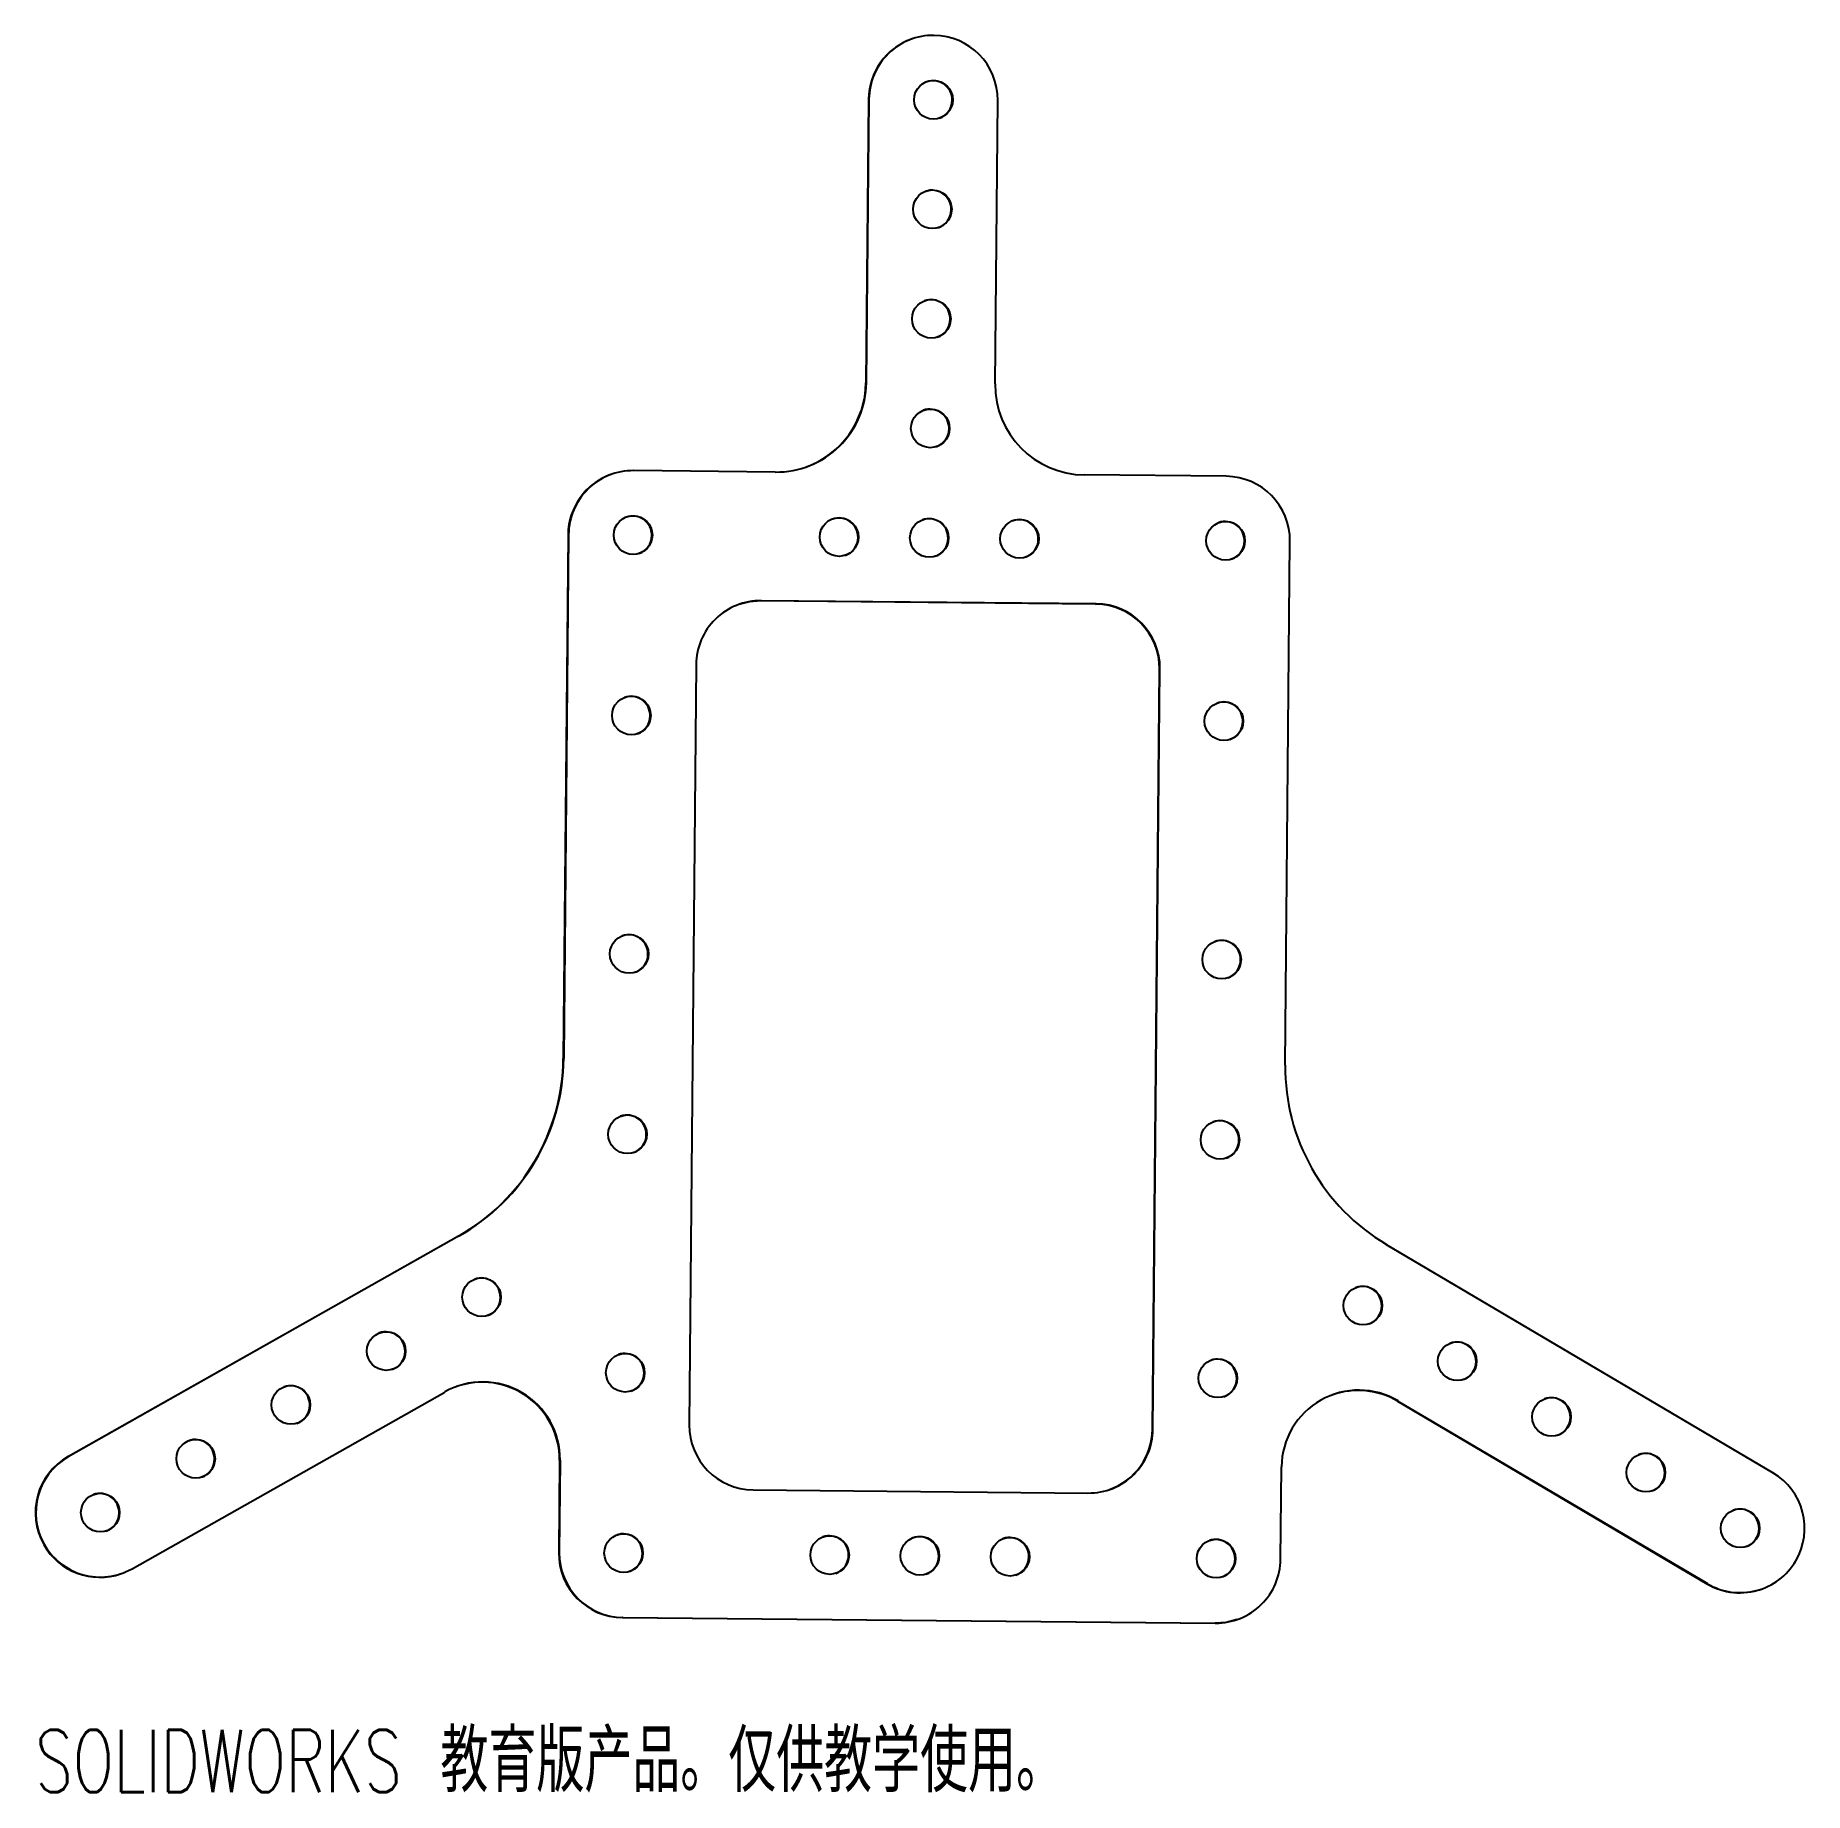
# Model space of a CAD drawing. Header units: millimetres. Extents: x -69 to 68, y -58 to 79.
import ezdxf

# ---------------------------------------------------------------- set-up
doc = ezdxf.new("R2010")
doc.units = ezdxf.units.MM
doc.styles.add('SLDTEXTSTYLE0', font='TXT', dxfattribs={"width": 0.7, "bigfont": 'bigfont'})

msp = doc.modelspace()

# ---------------------------------------------------------------- linework, layer by layer
at = {"color": 7, "linetype": 'Continuous', "lineweight": 25}
for p, q in [((-0.94, 78.22), (-0.98, 78.21)), ((-4.32, 73.54), (-4.52, 51.54)), ((-4.28, 73.55), (-4.49, 51.56)), ((-4.28, 73.55), (-4.32, 73.54)), ((5.51, 51.46), (5.71, 73.46)), ((-4.52, 51.54), (-4.49, 51.56)), ((-24.25, 44.44), (-24.29, 44.43)), ((-11.55, 44.62), (-22.54, 44.73)), ((23.44, 44.29), (12.44, 44.4)), ((-27.63, 39.76), (-28, -0.89)), ((-27.59, 39.77), (-27.96, -0.88)), ((-27.59, 39.77), (-27.63, 39.76)), ((28.02, -1.41), (28.39, 39.24)), ((-12.64, 34.63), (-12.68, 34.62)), ((13.31, 34.37), (-12.68, 34.62)), ((13.35, 34.39), (-12.64, 34.63)), ((13.31, 34.37), (13.35, 34.39)), ((-17.68, 29.68), (-18.23, -29.31)), ((17.72, -29.67), (18.27, 29.33)), ((17.76, -29.65), (18.3, 29.34)), ((18.3, 29.34), (18.27, 29.33)), ((-28, -0.89), (-27.96, -0.88)), ((-36.13, -14.67), (-66.43, -31.79)), ((-36.09, -14.66), (-66.39, -31.78)), ((-36.09, -14.66), (-36.13, -14.67)), ((65.87, -33.03), (35.89, -15.34)), ((-61.47, -40.48), (-37.2, -26.77)), ((36.77, -27.47), (36.74, -27.48)), ((36.74, -27.48), (60.75, -41.66)), ((36.77, -27.47), (60.79, -41.64)), ((17.72, -29.67), (17.76, -29.65)), ((-66.43, -31.79), (-66.39, -31.78)), ((-28.29, -32.06), (-28.36, -39.23)), ((-28.25, -32.05), (-28.32, -39.22)), ((-28.25, -32.05), (-28.29, -32.06)), ((27.66, -39.75), (27.73, -32.58)), ((-13.28, -34.36), (12.71, -34.61)), ((-68.28, -38.59), (-68.32, -38.6)), ((-28.36, -39.23), (-28.32, -39.22)), ((-62.31, -40.86), (-62.27, -40.85)), ((60.75, -41.66), (60.79, -41.64)), ((64.95, -42.07), (64.99, -42.05)), ((-23.37, -44.27), (-23.4, -44.28)), ((-23.4, -44.28), (22.58, -44.71)), ((-23.37, -44.27), (22.62, -44.7)), ((22.58, -44.71), (22.62, -44.7)), ((24.29, -44.43), (24.33, -44.42))]:
    msp.add_line(p, q, dxfattribs=at)
at = {"color": 7, "linetype": 'Continuous', "lineweight": 25, "flags": 128}
for points in [[(-12.68, 34.62), (-13.55, 34.55), (-14.38, 34.34)], [(24.29, -44.43), (23.45, -44.65), (22.58, -44.71)]]:
    msp.add_lwpolyline(points, dxfattribs=at)
at = {"color": 7, "linetype": 'Continuous', "lineweight": 25}
for centre in [(0.72, 73.51), (0.64, 65.01), (0.56, 56.51), (0.48, 48.01), (-22.59, 39.73), (-6.6, 39.58), (0.4, 39.51), (7.4, 39.44), (23.39, 39.29), (-22.72, 25.73), (23.26, 25.29), (-22.89, 7.23), (23.09, 6.79), (-23.02, -6.77), (22.96, -7.2), (-34.34, -19.41), (34.05, -20.06), (-41.74, -23.59), (41.37, -24.38), (-23.19, -25.27), (22.79, -25.7), (-49.14, -27.77), (48.69, -28.7), (-56.53, -31.95), (56.01, -33.02), (-63.93, -36.13), (63.33, -37.34), (-23.32, -39.27), (-7.33, -39.42), (-0.33, -39.48), (6.67, -39.55), (22.66, -39.7)]:
    msp.add_circle(centre, 1.5, dxfattribs=at)
for centre, radius, start, end in [((0.72, 73.51), 5, 89.4637, 179.48), ((0.71, 73.51), 5, 359.4647, 89.4483), ((0.68, 73.5), 5, 109.407, 179.4782), ((0.68, 73.49), 1.5, 359.4564, 109.3913), ((0.68, 73.49), 1.5, 289.4072, 359.478), ((0.6, 64.99), 1.5, 359.4564, 109.3913), ((0.6, 64.99), 1.5, 289.4072, 359.478), ((0.52, 56.5), 1.5, 359.4564, 109.3913), ((0.52, 56.49), 1.5, 289.4072, 359.478), ((-11.48, 51.62), 7, 269.4626, 359.4811), ((-11.52, 51.61), 7, 289.4078, 359.4774), ((12.51, 51.4), 7, 179.4657, 269.4473), ((0.44, 48), 1.5, 359.4564, 109.3913), ((0.44, 48), 1.5, 289.4072, 359.478), ((-22.63, 39.72), 5, 109.407, 179.4782), ((-22.59, 39.73), 5, 89.4637, 179.48), ((23.39, 39.29), 5, 359.4647, 89.4483), ((-22.63, 39.71), 1.5, 359.4564, 109.3913), ((-6.63, 39.56), 1.5, 359.4564, 109.3913), ((0.36, 39.5), 1.5, 359.4564, 109.3913), ((7.36, 39.43), 1.5, 359.4564, 109.3913), ((23.36, 39.28), 1.5, 359.4564, 109.3913), ((-22.63, 39.71), 1.5, 289.4072, 359.478), ((-6.63, 39.56), 1.5, 289.4072, 359.478), ((0.37, 39.5), 1.5, 289.4072, 359.478), ((7.36, 39.43), 1.5, 289.4072, 359.478), ((23.36, 39.28), 1.5, 289.4072, 359.478), ((-12.69, 29.64), 5, 89.463, 179.4806), ((13.27, 29.37), 5, 359.4647, 89.4483), ((13.3, 29.39), 5, 359.4653, 89.4477), ((-22.76, 25.72), 1.5, 359.4564, 109.3913), ((23.23, 25.28), 1.5, 359.4564, 109.3913), ((-22.76, 25.71), 1.5, 289.4072, 359.478), ((23.23, 25.28), 1.5, 289.4072, 359.478), ((-22.93, 7.22), 1.5, 359.4564, 109.3913), ((23.06, 6.78), 1.5, 359.4564, 109.3913), ((-22.93, 7.22), 1.5, 289.4072, 359.478), ((23.06, 6.78), 1.5, 289.4072, 359.478), ((-44, -0.74), 16, 299.4728, 359.4752), ((-43.96, -0.73), 16, 299.4719, 359.4761), ((44.02, -1.55), 16, 179.47, 239.4515), ((-23.06, -6.78), 1.5, 359.4564, 109.3913), ((-23.06, -6.78), 1.5, 289.4072, 359.478), ((22.93, -7.22), 1.5, 359.4564, 109.3913), ((22.93, -7.22), 1.5, 289.4072, 359.478), ((-34.38, -19.42), 1.5, 359.4564, 109.3913), ((34.01, -20.07), 1.5, 359.4564, 109.3913), ((-34.38, -19.43), 1.5, 289.4072, 359.478), ((34.01, -20.07), 1.5, 289.4072, 359.478), ((-41.78, -23.6), 1.5, 359.4564, 109.3913), ((41.33, -24.39), 1.5, 359.4564, 109.3913), ((-41.78, -23.61), 1.5, 289.4072, 359.478), ((-23.23, -25.28), 1.5, 359.4564, 109.3913), ((22.76, -25.72), 1.5, 359.4564, 109.3913), ((41.33, -24.39), 1.5, 289.4072, 359.478), ((-34.25, -31.99), 6, 359.457, 119.4517), ((-34.29, -32.01), 6, 359.4593, 109.3883), ((-23.23, -25.28), 1.5, 289.4072, 359.478), ((22.76, -25.72), 1.5, 289.4072, 359.478), ((-49.17, -27.78), 1.5, 359.4564, 109.3913), ((33.73, -32.63), 6, 59.4532, 179.482), ((33.69, -32.65), 6, 59.4512, 109.3999), ((48.65, -28.71), 1.5, 359.4564, 109.3913), ((-49.17, -27.79), 1.5, 289.4072, 359.478), ((48.65, -28.71), 1.5, 289.4072, 359.478), ((-13.23, -29.36), 5, 179.4653, 269.4477), ((12.76, -29.61), 5, 269.463, 359.4806), ((12.72, -29.62), 5, 289.407, 359.4782), ((-56.57, -31.96), 1.5, 359.4564, 109.3913), ((55.97, -33.03), 1.5, 359.4564, 109.3913), ((-63.97, -36.14), 5, 119.4777, 209.4694), ((-63.93, -36.13), 5, 119.4785, 209.4686), ((-56.57, -31.97), 1.5, 289.4072, 359.478), ((55.97, -33.03), 1.5, 289.4072, 359.478), ((63.33, -37.34), 5, 329.479, 59.4528), ((-63.97, -36.14), 1.5, 359.4564, 109.3913), ((-63.97, -36.15), 1.5, 289.4072, 359.478), ((63.29, -37.35), 1.5, 359.4564, 109.3913), ((-23.36, -39.28), 1.5, 359.4564, 109.3913), ((-7.36, -39.43), 1.5, 359.4564, 109.3913), ((-0.37, -39.5), 1.5, 359.4564, 109.3913), ((6.63, -39.56), 1.5, 359.4564, 109.3913), ((22.63, -39.71), 1.5, 359.4564, 109.3913), ((63.29, -37.35), 1.5, 289.4072, 359.478), ((-63.97, -36.15), 5, 209.4522, 289.3946), ((-63.93, -36.13), 5, 209.4499, 299.4597), ((-23.35, -39.28), 5, 179.4653, 269.4477), ((-23.32, -39.27), 5, 179.4647, 269.4483), ((-23.36, -39.28), 1.5, 289.4072, 359.478), ((-7.36, -39.43), 1.5, 289.4072, 359.478), ((-0.36, -39.5), 1.5, 289.4072, 359.478), ((6.63, -39.56), 1.5, 289.4072, 359.478), ((22.66, -39.7), 5, 269.4637, 359.48), ((22.63, -39.71), 1.5, 289.4072, 359.478), ((63.33, -37.34), 5, 239.4494, 329.4756), ((63.29, -37.35), 5, 239.4514, 289.3997)]:
    msp.add_arc(centre, radius, start, end, dxfattribs=at)

# ---------------------------------------------------------------- texts
at = {"color": 7, "linetype": 'Continuous', "insert": (-68.97, -52.98), "char_height": 4.8336, "attachment_point": 1, "style": 'SLDTEXTSTYLE0'}
msp.add_mtext('SOLIDWORKS 教育版产品。仅供教学使用。', dxfattribs=at)

doc.saveas('drawing.dxf')
